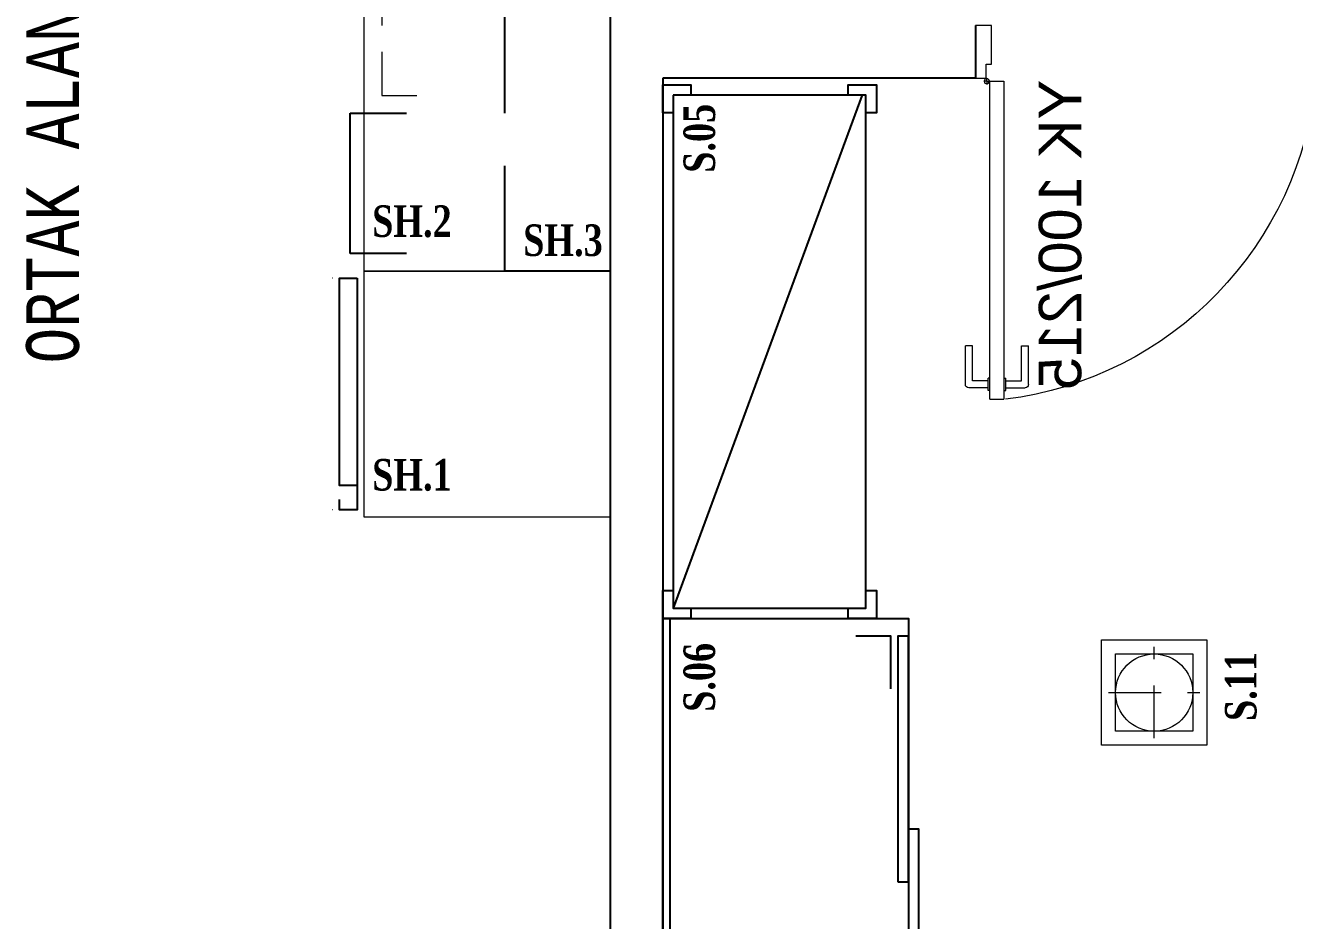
# Model space of a CAD drawing. Header units: millimetres. Extents: x 33350 to 35310, y -217097 to -211540.
# Drawn here: x 33937 to 34298.5, y -214119 to -213864.1 of the extents above; entities that cross this region are included whole.
import ezdxf
from ezdxf.enums import TextEntityAlignment as Align

# ---------------------------------------------------------------- set-up
doc = ezdxf.new("R2010")
doc.units = ezdxf.units.MM
doc.header["$LTSCALE"] = 60
doc.header["$MEASUREMENT"] = 0
for name, pattern in [('BORDER', [1.75, 0.5, -0.25, 0.5, -0.25, 0, -0.25]), ('DASHED', [0.75, 0.5, -0.25]), ('DASHED2', [0.375, 0.25, -0.125]), ('DOT', [6.35, 0, -6.35]), ('HIDDEN', [0.375, 0.25, -0.125])]:
    doc.linetypes.add(name, pattern=pattern)
for name, color, linetype, lineweight in [('-DWG_ANA', 7, 'Continuous', 0), ('-DWG_ANA_1', 7, 'BORDER', 25), ('-DWG_DETAY1', 7, 'Continuous', 25), ('-DWG_DETAY2', 7, 'Continuous', 15), ('-DWG_DETAY4', 7, 'DOT', 18), ('_AR TEFRİS_Pen_No__116', 121, 'Continuous', 13), ('AM_0', 7, 'Continuous', 50), ('M-SB-YZ-01', 255, 'Continuous', 20), ('NO', 7, 'Continuous', 0), ('PLAN', 253, 'Continuous', 0), ('yerizg-a', 7, 'Continuous', 15), ('yerizg-b', 7, 'Continuous', 9)]:
    doc.layers.add(name, color=color, linetype=linetype, lineweight=lineweight)
for name, color, linetype in [('BL-C', 140, 'Continuous'), ('BL-G', 102, 'Continuous'), ('BL-S', 42, 'Continuous'), ('BL-Y', 144, 'Continuous'), ('TEFRIŞ', 223, 'Continuous'), ('YRNO', 7, 'Continuous')]:
    doc.layers.add(name, color=color, linetype=linetype)
doc.styles.add('antet', font='monos.ttf', dxfattribs={"width": 0.8})
doc.styles.add('GENERATED_STYLE_3', font='arial.ttf')
doc.styles.add('ROMANS', font='ROMANSTW.SHX', dxfattribs={"width": 0.8})
doc.styles.add('TROMANS', font='ROMANSTW.SHX', dxfattribs={"width": 0.8})

# ---------------------------------------------------------------- blocks, each defined once
blk = doc.blocks.new('K110')
at = {"layer": '_AR TEFRİS_Pen_No__116', "color": 252, "linetype": 'Continuous'}
for p, q in [((69468.31, 42945.3), (69463.81, 42945.3)), ((69468.31, 42934.3), (69468.31, 42945.3)), ((69559.31, 42945.3), (69563.81, 42945.3)), ((69559.31, 42934.3), (69559.31, 42945.3)), ((69563.81, 42930.3), (69563.81, 42945.3)), ((69563.81, 42945.3), (69563.81, 42934.05)), ((69466.81, 42930.3), (69466.81, 42934.3)), ((69466.81, 42934.3), (69468.31, 42934.3)), ((69560.81, 42934.3), (69559.31, 42934.3)), ((69560.81, 42930.3), (69560.81, 42934.3)), ((69463.81, 42930.3), (69466.81, 42930.3)), ((69560.63, 42929.4), (69560.63, 42930.3)), ((69563.81, 42930.3), (69560.81, 42930.3)), ((69555.73, 42929.38), (69555.73, 42838.82)), ((69559.73, 42929.38), (69555.73, 42929.38)), ((69559.73, 42838.82), (69559.73, 42929.38)), ((69560.63, 42929.4), (69559.75, 42929.4)), ((69560.63, 42929.4), (69561.51, 42929.4)), ((69560.63, 42929.4), (69560.63, 42928.5)), ((69550.73, 42854.07), (69548.73, 42854.07)), ((69548.73, 42843.07), (69548.73, 42854.07)), ((69550.73, 42844.07), (69550.73, 42854.07)), ((69564.73, 42854.07), (69566.73, 42854.07)), ((69564.73, 42844.07), (69564.73, 42854.07)), ((69566.73, 42843.07), (69566.73, 42854.07)), ((69555.23, 42844.07), (69550.73, 42844.07)), ((69555.73, 42844.82), (69555.23, 42844.82)), ((69555.23, 42841.32), (69555.23, 42844.82)), ((69559.73, 42844.82), (69560.23, 42844.82)), ((69560.23, 42841.32), (69560.23, 42844.82)), ((69560.23, 42844.07), (69564.73, 42844.07)), ((69555.23, 42842.07), (69549.73, 42842.07)), ((69555.73, 42841.32), (69555.23, 42841.32)), ((69559.73, 42841.32), (69560.23, 42841.32)), ((69560.23, 42842.07), (69565.73, 42842.07)), ((69559.73, 42838.82), (69555.73, 42838.82))]:
    blk.add_line(p, q, dxfattribs=at)
blk.add_circle((69560.63, 42929.4), 0.75, dxfattribs=at)
for centre, radius, start, end in [((69568, 42939.62), 101.59, 185.2675, 262.8455), ((69549.73, 42843.07), 1, 180, 270), ((69565.73, 42843.07), 1, 270, 0)]:
    blk.add_arc(centre, radius, start, end, dxfattribs=at)
at = {"layer": 'BL-S'}
blk.add_line((69463.81, 42945.3), (69463.81, 42930.3), dxfattribs=at)
at = {"layer": '_AR TEFRİS_Pen_No__116', "color": 252, "linetype": 'Continuous', "insert": (69545.82, 42841.49), "char_height": 12.096, "attachment_point": 3, "rotation": 270, "style": 'GENERATED_STYLE_3'}
blk.add_mtext('\\A1;{\\fArial TUR|b0|i0|c162|p34;YK 100/215}', dxfattribs=at)
blk = doc.blocks.new('T_C')
at = {"layer": '-DWG_DETAY1', "color": 0, "linetype": 'DASHED'}
for p, q in [((5, -4), (5, 12)), ((45, 12), (45, -4))]:
    blk.add_line(p, q, dxfattribs=at)
at = {"layer": '-DWG_DETAY1', "color": 0, "linetype": 'Continuous'}
blk.add_line((45, -4), (5, -4), dxfattribs=at)
blk = doc.blocks.new('T_190')
at = {"layer": '-DWG_ANA', "color": 0}
blk.add_lwpolyline([(0, 0), (190, 0), (190, -70), (0, -70)], close=True, dxfattribs=at)
blk = doc.blocks.new('TCR190R')
at = {"layer": '-DWG_DETAY2', "color": 0, "linetype": 'HIDDEN'}
for points in [[(5, -55), (5, -65), (30, -65)], [(105, -65), (140, -65), (140, -55)]]:
    blk.add_lwpolyline(points, dxfattribs=at)
at = {"layer": 'PLAN', "color": 0, "linetype": 'Continuous'}
for name, p in [('T_190', (0, 0)), ('T_C', (140, -70))]:
    blk.add_blockref(name, p, dxfattribs=at)
at = {"layer": 'NO', "linetype": 'Continuous', "style": 'ROMANS', "width": 0.8}
blk.add_attdef('NO', text='', height=10, dxfattribs=at).set_placement((168, -55), align=Align.MIDDLE)
blk = doc.blocks.new('RRN193')
at = {"layer": '-DWG_ANA_1', "color": 0}
blk.add_lwpolyline([(0, -30), (0, 0), (190, 0), (190, -30)], close=True, dxfattribs=at)
at = {"layer": 'NO', "linetype": 'Continuous', "style": 'ROMANS', "width": 0.8}
blk.add_attdef('NO', text='', height=10, dxfattribs=at).set_placement((170, -17), align=Align.MIDDLE)
blk = doc.blocks.new('140x70x85')
at = {"layer": 'BL-S', "color": 0, "linetype": 'Continuous'}
for p, q in [((64891.13, 42228.19), (64893.13, 42228.19)), ((64893.13, 42228.19), (64893.13, 42088.19))]:
    blk.add_line(p, q, dxfattribs=at)
for points in [[(64891.13, 42088.19), (64891.13, 42228.19), (64961.13, 42228.19), (64961.13, 42088.19)], [(64958.13, 42153.19), (64961.13, 42153.19), (64961.13, 42223.19), (64958.13, 42223.19)], [(64961.13, 42093.19), (64964.13, 42093.19), (64964.13, 42168.19), (64961.13, 42168.19)]]:
    blk.add_lwpolyline(points, close=True, dxfattribs=at)
for points in [[(64956.13, 42208.19), (64956.13, 42223.19), (64946.13, 42223.19)], [(64946.13, 42093.19), (64956.13, 42093.19), (64956.13, 42118.19)]]:
    blk.add_lwpolyline(points, dxfattribs=at)
blk = doc.blocks.new('sdtyer')
at = {"layer": 'BL-C', "color": 0, "linetype": 'Continuous'}
for points in [[(19337.39, -5783.23), (19337.39, -5788.23), (19334.39, -5788.23), (19334.39, -5780.23), (19342.39, -5780.23), (19342.39, -5783.23)], [(19392.25, -5783.23), (19387.25, -5783.23), (19387.25, -5780.23), (19395.25, -5780.23), (19395.25, -5788.23), (19392.25, -5788.23)], [(19392.25, -5929.23), (19392.25, -5783.23), (19337.39, -5783.23), (19337.39, -5929.23)], [(19337.39, -5929.23), (19342.39, -5929.23), (19342.39, -5932.23), (19334.39, -5932.23), (19334.39, -5924.23), (19337.39, -5924.23)], [(19392.25, -5929.23), (19392.25, -5924.23), (19395.25, -5924.23), (19395.25, -5932.23), (19387.25, -5932.23), (19387.25, -5929.23)]]:
    blk.add_lwpolyline(points, close=True, dxfattribs=at)
blk.add_lwpolyline([(19338.53, -5929.09), (19392.25, -5783.23)], dxfattribs=at)
blk = doc.blocks.new('1fr-vn7r')
at = {"layer": '-DWG_ANA', "color": 0}
blk.add_lwpolyline([(0, 0), (0, -70), (70, -70), (70, 0)], close=True, dxfattribs=at)
at = {"layer": '-DWG_DETAY1', "color": 0}
blk.add_lwpolyline([(9, -72), (2, -72), (2, -77), (5, -77)], dxfattribs=at)
blk.add_lwpolyline([(68, -72), (9, -72), (9, -77), (68, -77)], close=True, dxfattribs=at)
at = {"layer": '-DWG_DETAY4', "color": 0}
blk.add_lwpolyline([(68, -79), (68, -143, -0.405364), (2.03, -79, -0.414214)], format="xyb", dxfattribs=at)
at = {"layer": 'NO', "linetype": 'Continuous', "style": 'ROMANS', "width": 0.8}
blk.add_attdef('NO', text='', height=10, dxfattribs=at).set_placement((48, -90), align=Align.MIDDLE)
blk = doc.blocks.new('Y-SIFON')
at = {"layer": 'yerizg-a', "color": 0, "linetype": 'Continuous'}
blk.add_circle((0, 0), 11, dxfattribs=at)
at = {"layer": 'yerizg-b', "color": 0, "linetype": 'DASHED2'}
for points in [[(0, 13), (0, -13)], [(-13, 0), (13, 0)]]:
    blk.add_lwpolyline(points, dxfattribs=at)
blk = doc.blocks.new('1bs-yk33a')
at = {"layer": 'yerizg-a', "color": 0}
blk.add_lwpolyline([(0, 0), (30, 0), (30, -30), (0, -30)], close=True, dxfattribs=at)
at = {"layer": 'yerizg-b', "color": 0}
blk.add_lwpolyline([(4, -4), (26, -4), (26, -26), (4, -26)], close=True, dxfattribs=at)
at = {"layer": 'PLAN', "color": 0, "linetype": 'Continuous'}
blk.add_blockref('Y-SIFON', (15, -15), dxfattribs=at)
at = {"layer": 'YRNO', "linetype": 'Continuous', "style": 'ROMANS', "width": 0.8}
blk.add_attdef('YRNO', text='', height=10, dxfattribs=at).set_placement((16, -40), align=Align.MIDDLE)

msp = doc.modelspace()

# ---------------------------------------------------------------- linework, layer by layer
at = {"layer": 'TEFRIŞ'}
for p, q in [((34103.49, -213024.09), (34103.49, -213931.57)), ((34207.63, -213864.09), (34207.63, -213879.09)), ((34118.49, -213879.09), (34118.49, -213931.57)), ((34118.49, -213879.09), (34118.49, -214474.09)), ((34207.63, -213879.09), (34118.49, -213879.09)), ((34103.49, -213884.09), (34103.49, -214474.09))]:
    msp.add_line(p, q, dxfattribs=at)

# ---------------------------------------------------------------- block references
at = {"color": 7}
msp.add_blockref('140x70x85', (-30772.64, -256261.19), dxfattribs=at)
at = {"layer": 'AM_0', "color": 0, "rotation": 180}
msp.add_blockref('sdtyer', (53513.74, -219813.24), dxfattribs=at)
at = {"layer": 'BL-G', "linetype": 'Continuous', "rotation": 270}
for name in ['TCR190R', 'RRN193']:
    msp.add_blockref(name, (34103.49, -213744.09), dxfattribs=at)
at = {"layer": 'BL-G', "linetype": 'Continuous', "xscale": -1, "rotation": 270}
msp.add_blockref('1fr-vn7r', (34103.49, -214004.09), dxfattribs=at)
at = {"layer": 'BL-S', "xscale": -1}
msp.add_blockref('K110', (103771.44, -256809.39), dxfattribs=at)
at = {"layer": 'BL-Y', "linetype": 'Continuous', "rotation": 90}
msp.add_blockref('1bs-yk33a', (34243.49, -214069.09), dxfattribs=at)

# ---------------------------------------------------------------- texts
at = {"layer": 'M-SB-YZ-01', "color": 5, "style": 'antet', "width": 0.8}
msp.add_text('ORTAK ALAN54.97 m2', height=15, rotation=90, dxfattribs=at).set_placement((33952.21, -213960.37))
at = {"layer": 'TEFRIŞ', "char_height": 9, "attachment_point": 1, "rotation": 90, "style": 'TROMANS'}
for s, insert in [('{\\fCentury|b1|i0|c162|p18;\\C7;S.05}', (34124.41, -213906.07)), ('{\\fCentury|b1|i0|c162|p18;\\C7;S.06}', (34124.41, -214059.58)), ('{\\fCentury|b1|i0|c162|p18;\\C7;S.11}', (34278.63, -214062.19))]:
    msp.add_mtext_dynamic_manual_height_columns(s, width=46.9037, gutter_width=1103.38, heights=[0], dxfattribs=dict(at, insert=insert))
at = {"layer": 'TEFRIŞ', "char_height": 9, "attachment_point": 1, "style": 'TROMANS'}
for s, insert in [('{\\fCentury|b1|i0|c162|p18;\\C7;SH.2}', (34035.74, -213915.33)), ('{\\fCentury|b1|i0|c162|p18;\\C7;SH.3}', (34078.76, -213920.76)), ('{\\fCentury|b1|i0|c162|p18;\\C7;SH.1}', (34035.74, -213987.55))]:
    msp.add_mtext_dynamic_manual_height_columns(s, width=46.9037, gutter_width=1103.38, heights=[0], dxfattribs=dict(at, insert=insert))

doc.saveas('drawing.dxf')
